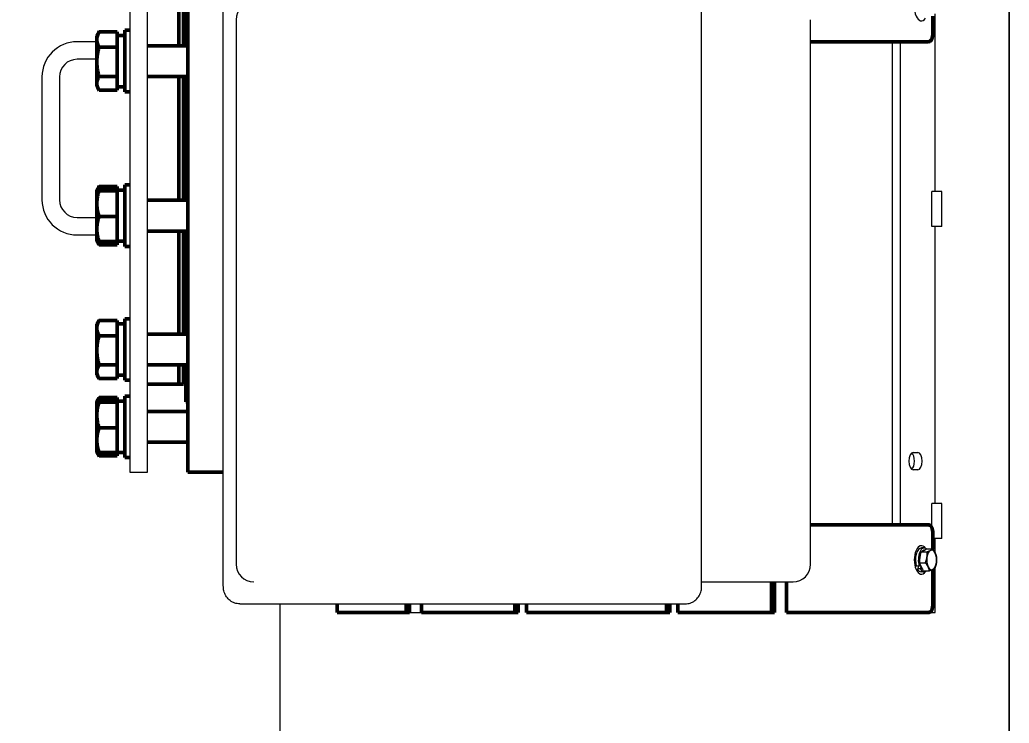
# Model space of a CAD drawing. Header units: inches. Extents: x 17 to 469, y 7 to 301.
# Drawn here: x 331.89 to 360.05, y 75.83 to 95.85 of the extents above; entities that cross this region are included whole.
import ezdxf

# ---------------------------------------------------------------- set-up
doc = ezdxf.new("R2010")
doc.units = ezdxf.units.IN
doc.header["$LTSCALE"] = 14
doc.header["$MEASUREMENT"] = 0
doc.layers.add('Dimension (ANSI)', color=7, linetype='Continuous', lineweight=25)
doc.layers.add('Visible (ANSI)', color=7, linetype='Continuous', lineweight=50)
doc.styles.add('MEMCOR Medium', font='arial.ttf')
doc.dimstyles.new('Default (ANSI)', dxfattribs={"dimscale": 14, "dimtxt": 0.15, "dimasz": 0.098425, "dimexe": 0.125, "dimexo": 0.0625, "dimgap": 0.031496, "dimtad": 0, "dimtih": 1, "dimtoh": 1, "dimdec": 4, "dimrnd": 1e-08, "dimzin": 3, "dimdsep": 46, "dimlunit": 5, "dimtxsty": 'MEMCOR Medium', "dimcen": 0.09, "dimdle": 0.393701, "dimclrd": 256, "dimclre": 256, "dimclrt": 256, "dimadec": 0, "dimazin": 1, "dimtfac": 0.8, "dimtofl": 0, "dimtmove": 0, "dimatfit": 3, "dimfxl": 1, "dimfrac": 1, "dimtolj": 1, "dimtzin": 4, "dimlwd": -1, "dimlwe": -1, "dimarcsym": 0})

# ---------------------------------------------------------------- blocks, each defined once
blk = doc.blocks.new('*D28')
at = {"layer": 'Defpoints', "color": 0, "transparency": 16777216}
for p in [(299.754, 132.744), (359.476, 132.744), (339.816, 40.229)]:
    blk.add_point(p, dxfattribs=at)
at = {"layer": 'Dimension (ANSI)', "transparency": 16777216}
for p, q in [((358.601, 132.744), (298.004, 132.744)), ((299.754, 131.366), (299.754, 93.646)), ((299.754, 41.607), (299.754, 79.328)), ((338.941, 40.229), (298.004, 40.229))]:
    blk.add_line(p, q, dxfattribs=at)
for points in [[(299.524, 131.366), (299.983, 131.366), (299.754, 132.744)], [(299.524, 41.607), (299.983, 41.607), (299.754, 40.229)]]:
    blk.add_solid(points, dxfattribs=at)
at = {"layer": 'Dimension (ANSI)', "transparency": 16777216, "char_height": 2.1, "attachment_point": 5, "style": 'MEMCOR Medium'}
for s, insert in [('\\A1; \\fArial|b0|i0;\\H2.1000;92{\\H0.8x;\\S1#2;} in', (299.754, 88.633)), ('\\A1;[2349.9 mm]{\\P\\fArial|b0|i0;\\H2.1000;SHIPPING HEIGHT\\P\\fArial|b0|i0;\\H2.1000;REF.}', (299.754, 81.474))]:
    blk.add_mtext(s, dxfattribs=dict(at, insert=insert))

msp = doc.modelspace()

# ---------------------------------------------------------------- linework, layer by layer
at = {"layer": 'Visible (ANSI)', "linetype": 'Continuous', "lineweight": 18}
for p, q in [((360.048821, 116.479368), (360.048821, 51.479368)), ((360.048826, 51.479368), (360.048826, 116.479368)), ((360.052437, 116.479368), (360.052437, 51.479368)), ((360.052442, 51.479368), (360.052442, 116.479368)), ((335.020631, 101.979368), (335.020631, 82.979368)), ((335.520631, 82.979368), (335.520631, 101.979368)), ((337.682629, 79.729368), (337.682629, 96.479368)), ((351.29801, 79.729368), (351.29801, 96.479368)), ((338.048655, 95.854368), (338.048655, 80.354368)), ((354.398491, 80.354368), (354.398491, 95.854368)), ((357.507534, 95.823368), (357.553684, 95.823368)), ((357.947022, 90.969368), (357.947022, 96.023028)), ((334.082881, 95.229368), (333.520631, 95.229368)), ((356.730516, 81.479368), (356.730516, 95.229368)), ((356.947022, 95.229368), (356.947022, 81.479368)), ((334.082881, 94.729368), (333.520631, 94.729368)), ((332.520631, 94.229368), (332.520631, 90.729368)), ((333.020631, 94.229368), (333.020631, 90.729368)), ((358.13364, 90.969368), (357.853272, 90.969368)), ((357.853272, 89.969368), (357.853272, 90.969368)), ((358.13364, 89.969368), (358.13364, 90.969368)), ((333.520631, 90.229368), (334.082881, 90.229368)), ((358.13364, 89.969368), (357.853272, 89.969368)), ((357.947022, 82.089368), (357.947022, 89.969368)), ((333.520631, 89.729368), (334.082881, 89.729368)), ((357.322022, 83.541868), (357.447022, 83.541868)), ((335.020631, 82.979368), (335.520631, 82.979368)), ((357.447022, 83.041868), (357.322022, 83.041868)), ((358.13364, 82.089368), (357.853272, 82.089368)), ((357.853272, 81.390106), (357.853272, 82.089368)), ((358.13364, 81.089368), (358.13364, 82.089368)), ((357.507534, 80.885368), (357.553684, 80.885368)), ((358.13364, 81.089368), (357.882534, 81.089368)), ((357.947022, 80.673704), (357.947022, 81.089368)), ((357.49951, 80.399429), (357.521511, 80.555583)), ((357.521511, 80.555583), (357.543512, 80.711737)), ((357.543512, 80.711737), (357.622129, 80.751707)), ((357.543512, 80.711737), (357.71057, 80.711737)), ((357.63509, 80.819368), (357.553684, 80.819368)), ((357.622129, 80.751707), (357.700747, 80.791676)), ((357.639166, 80.760368), (357.63509, 80.760368)), ((357.700747, 80.791676), (357.867805, 80.791676)), ((357.489846, 80.302685), (357.40844, 80.302685)), ((357.482716, 80.302685), (357.43818, 80.229897)), ((357.512958, 80.340458), (357.489846, 80.302685)), ((357.49951, 80.399429), (357.666568, 80.399429)), ((357.556126, 80.283244), (357.49951, 80.399429)), ((357.517311, 80.326158), (357.504208, 80.326158)), ((357.519587, 80.229897), (357.542698, 80.26767)), ((357.612742, 80.16706), (357.556126, 80.283244)), ((357.947022, 78.979368), (357.947022, 80.273028)), ((357.519587, 80.229897), (357.43818, 80.229897)), ((357.507534, 80.073368), (357.553684, 80.073368)), ((357.63509, 80.139368), (357.553684, 80.139368)), ((357.612742, 80.16706), (357.7798, 80.16706)), ((351.29801, 79.854368), (353.898491, 79.854368)), ((338.149136, 79.229368), (350.706504, 79.229368)), ((339.300169, 67.473327), (339.300169, 79.229368)), ((350.706504, 79.229368), (350.831504, 79.229368)), ((342.983786, 78.979368), (343.323048, 78.979368)), ((357.757534, 78.979368), (357.947022, 78.979368))]:
    msp.add_line(p, q, dxfattribs=at)
at = {"layer": 'Visible (ANSI)'}
for p, q in [((336.675631, 101.979368), (336.675631, 82.979368)), ((336.420631, 98.052276), (336.420631, 95.11683)), ((336.420631, 98.052276), (336.420631, 95.11683)), ((336.550631, 95.11683), (336.550631, 98.052276)), ((336.613131, 98.052276), (336.613131, 95.11683)), ((357.882534, 95.479368), (357.882534, 95.958251)), ((334.082881, 95.39808), (334.138357, 95.494166)), ((334.661006, 95.508817), (334.147078, 95.508817)), ((334.661006, 95.508817), (334.661006, 95.355491)), ((334.880006, 95.55433), (334.880006, 93.80433)), ((334.880006, 95.55433), (335.020631, 95.55433)), ((334.082881, 95.39808), (334.082881, 95.289566)), ((334.082881, 95.289566), (334.082881, 94.655572)), ((334.661006, 95.40883), (334.880006, 95.40883)), ((334.661006, 95.223641), (334.661006, 95.355491)), ((334.661006, 95.223641), (334.661006, 95.070315)), ((354.398491, 95.229368), (355.45897, 95.229368)), ((356.056606, 95.229368), (355.45897, 95.229368)), ((356.056606, 95.229368), (357.757534, 95.229368)), ((334.661006, 95.070315), (334.147078, 95.070315)), ((334.661006, 95.070315), (334.661006, 94.780278)), ((335.520631, 95.11683), (336.675631, 95.11683)), ((334.082881, 94.655572), (334.082881, 94.045335)), ((334.661006, 94.530865), (334.661006, 94.780278)), ((334.661006, 94.530865), (334.661006, 94.240828)), ((334.661006, 94.240828), (334.147078, 94.240828)), ((334.661006, 94.240828), (334.661006, 94.104117)), ((334.661006, 93.986554), (334.661006, 94.104117)), ((335.520631, 94.24183), (336.675631, 94.24183)), ((336.420631, 94.24183), (336.420631, 90.716906)), ((336.420631, 94.24183), (336.420631, 90.716906)), ((336.550631, 90.716906), (336.550631, 94.24183)), ((336.613131, 94.24183), (336.613131, 90.716906)), ((334.082881, 94.045335), (334.082881, 93.96058)), ((334.082881, 93.96058), (334.138357, 93.864494)), ((334.661006, 93.849843), (334.147078, 93.849843)), ((334.661006, 93.986554), (334.661006, 93.849843)), ((334.661006, 93.94983), (334.880006, 93.94983)), ((334.880006, 93.80433), (335.020631, 93.80433)), ((334.082881, 90.998156), (334.083108, 90.998549)), ((334.082881, 90.998156), (334.082881, 90.997763)), ((334.082881, 90.997763), (334.082881, 90.61801)), ((334.083108, 90.998549), (334.138357, 91.094242)), ((334.661006, 91.108894), (334.147078, 91.108894)), ((334.661006, 91.01148), (334.147078, 91.01148)), ((334.661006, 90.984047), (334.147078, 90.984047)), ((334.661006, 91.108894), (334.661006, 91.01148)), ((334.661006, 91.01148), (334.661006, 91.008906)), ((334.661006, 90.993639), (334.661006, 91.008906)), ((334.661006, 91.008906), (334.880006, 91.008906)), ((334.661006, 90.993639), (334.661006, 90.984047)), ((334.661006, 90.984047), (334.661006, 90.728071)), ((334.880006, 91.154406), (334.880006, 89.404406)), ((334.880006, 91.154406), (335.020631, 91.154406)), ((334.661006, 90.507948), (334.661006, 90.728071)), ((335.520631, 90.716906), (336.675631, 90.716906)), ((334.082881, 90.61801), (334.082881, 89.899652)), ((334.661006, 90.507948), (334.661006, 90.251973)), ((334.661006, 90.251973), (334.147078, 90.251973)), ((334.661006, 90.251973), (334.661006, 90.005589)), ((334.082881, 89.899652), (334.082881, 89.560656)), ((334.661006, 89.793716), (334.661006, 90.005589)), ((335.520631, 89.841906), (336.675631, 89.841906)), ((336.420631, 89.841906), (336.420631, 86.90646)), ((336.420631, 89.841906), (336.420631, 86.90646)), ((336.550631, 86.90646), (336.550631, 89.841906)), ((336.613131, 89.841906), (336.613131, 86.90646)), ((334.082881, 89.560656), (334.083108, 89.560263)), ((334.083108, 89.560263), (334.138357, 89.464571)), ((334.661006, 89.793716), (334.661006, 89.547332)), ((334.661006, 89.547332), (334.147078, 89.547332)), ((334.661006, 89.449919), (334.147078, 89.449919)), ((334.661006, 89.549906), (334.880006, 89.549906)), ((334.661006, 89.547332), (334.661006, 89.449919)), ((334.880006, 89.404406), (335.020631, 89.404406)), ((334.880006, 87.34396), (334.880006, 85.59396)), ((334.880006, 87.34396), (335.020631, 87.34396)), ((334.082881, 87.18771), (334.138357, 87.283796)), ((334.082881, 87.18771), (334.082881, 87.079197)), ((334.082881, 87.079197), (334.082881, 86.445202)), ((334.661006, 87.298448), (334.147078, 87.298448)), ((334.661006, 87.298448), (334.661006, 87.145122)), ((334.661006, 87.19846), (334.880006, 87.19846)), ((334.661006, 87.013272), (334.661006, 87.145122)), ((334.661006, 86.859946), (334.147078, 86.859946)), ((334.661006, 87.013272), (334.661006, 86.859946)), ((334.661006, 86.859946), (334.661006, 86.569909)), ((335.520631, 86.90646), (336.675631, 86.90646)), ((334.661006, 86.320496), (334.661006, 86.569909)), ((334.082881, 86.445202), (334.082881, 85.834966)), ((334.661006, 86.320496), (334.661006, 86.030458)), ((334.661006, 86.030458), (334.147078, 86.030458)), ((334.661006, 86.030458), (334.661006, 85.893747)), ((335.520631, 86.03146), (336.675631, 86.03146)), ((336.420631, 86.03146), (336.420631, 85.479368)), ((336.420631, 86.03146), (336.420631, 85.479368)), ((336.550631, 85.479368), (336.550631, 86.03146)), ((336.613131, 86.03146), (336.613131, 84.979368)), ((334.082881, 85.834966), (334.082881, 85.75021)), ((334.082881, 85.75021), (334.138357, 85.654125)), ((334.661006, 85.639473), (334.147078, 85.639473)), ((334.661006, 85.776184), (334.661006, 85.893747)), ((334.661006, 85.776184), (334.661006, 85.639473)), ((334.661006, 85.73946), (334.880006, 85.73946)), ((334.880006, 85.59396), (335.020631, 85.59396)), ((336.420631, 85.479368), (335.520631, 85.479368)), ((336.550631, 85.479368), (336.420631, 85.479368)), ((334.083108, 84.988142), (334.138357, 85.083834)), ((334.661006, 85.098486), (334.147078, 85.098486)), ((334.661006, 85.098486), (334.661006, 85.001073)), ((334.880006, 85.143999), (334.880006, 83.393999)), ((334.880006, 85.143999), (335.020631, 85.143999)), ((334.082881, 84.987749), (334.083108, 84.988142)), ((334.082881, 84.987749), (334.082881, 84.987356)), ((334.082881, 84.987356), (334.082881, 84.607602)), ((334.661006, 85.001073), (334.147078, 85.001073)), ((334.661006, 84.973639), (334.147078, 84.973639)), ((334.661006, 85.001073), (334.661006, 84.998499)), ((334.661006, 84.983231), (334.661006, 84.998499)), ((334.661006, 84.998499), (334.880006, 84.998499)), ((334.661006, 84.983231), (334.661006, 84.973639)), ((334.661006, 84.973639), (334.661006, 84.717663)), ((336.675631, 84.979368), (336.613131, 84.979368)), ((334.082881, 84.607602), (334.082881, 83.889245)), ((334.661006, 84.497541), (334.661006, 84.717663)), ((334.661006, 84.497541), (334.661006, 84.241565)), ((335.520631, 84.706499), (336.675631, 84.706499)), ((334.661006, 84.241565), (334.147078, 84.241565)), ((334.661006, 84.241565), (334.661006, 83.995181)), ((334.661006, 83.783308), (334.661006, 83.995181)), ((334.082881, 83.889245), (334.082881, 83.550249)), ((334.661006, 83.783308), (334.661006, 83.536924)), ((335.520631, 83.831499), (336.675631, 83.831499)), ((334.082881, 83.550249), (334.083108, 83.549856)), ((334.083108, 83.549856), (334.138357, 83.454163)), ((334.661006, 83.536924), (334.147078, 83.536924)), ((334.661006, 83.439511), (334.147078, 83.439511)), ((334.661006, 83.539499), (334.880006, 83.539499)), ((334.661006, 83.536924), (334.661006, 83.439511)), ((334.880006, 83.393999), (335.020631, 83.393999)), ((337.682629, 82.979368), (336.675631, 82.979368)), ((355.45897, 81.479368), (354.398491, 81.479368)), ((355.45897, 81.479368), (356.056606, 81.479368)), ((357.757534, 81.479368), (356.056606, 81.479368)), ((357.882534, 80.77361), (357.882534, 81.229368)), ((357.882534, 79.229368), (357.882534, 80.208251)), ((353.282341, 78.979368), (353.282341, 79.854368)), ((353.376091, 79.854368), (353.376091, 78.979368)), ((353.715353, 79.854368), (353.715353, 78.979368)), ((340.927669, 79.229368), (340.927669, 78.979368)), ((342.890036, 78.979368), (342.890036, 79.229368)), ((342.983786, 79.229368), (342.983786, 78.979368)), ((343.323048, 79.229368), (343.323048, 78.979368)), ((345.983911, 78.979368), (345.983911, 79.229368)), ((346.077661, 79.229368), (346.077661, 78.979368)), ((346.308671, 79.229368), (346.308671, 78.979368)), ((350.296718, 78.979368), (350.296718, 79.229368)), ((350.390468, 79.229368), (350.390468, 78.979368)), ((350.621477, 79.229368), (350.621477, 78.979368)), ((341.146419, 78.979368), (340.927669, 78.979368)), ((341.146419, 78.979368), (342.890036, 78.979368)), ((342.983786, 78.979368), (342.890036, 78.979368)), ((343.323048, 78.979368), (345.983911, 78.979368)), ((346.077661, 78.979368), (345.983911, 78.979368)), ((346.308671, 78.979368), (350.296718, 78.979368)), ((350.390468, 78.979368), (350.296718, 78.979368)), ((350.621477, 78.979368), (353.282341, 78.979368)), ((353.376091, 78.979368), (353.282341, 78.979368)), ((353.715353, 78.979368), (355.45897, 78.979368)), ((356.056606, 78.979368), (355.45897, 78.979368)), ((356.056606, 78.979368), (357.757534, 78.979368))]:
    msp.add_line(p, q, dxfattribs=at)
at = {"layer": 'Visible (ANSI)', "linetype": 'Continuous', "lineweight": 18}
for centre, radius, start, end in [((338.548655, 95.854368), 0.5, 90, 180), ((333.520631, 94.229368), 1, 90, 180), ((333.520631, 94.229368), 0.5, 90, 180), ((333.520631, 90.729368), 1, 180, 270), ((333.520631, 90.729368), 0.5, 180, 270), ((338.548655, 80.354368), 0.5, 180, 270), ((353.898491, 80.354368), 0.5, 270, 0)]:
    msp.add_arc(centre, radius, start, end, dxfattribs=at)
for centre, major_axis, start_param, end_param in [((357.553684, 96.229368), (0, -0.406), 2.53151287, 6.893265091), ((357.322022, 83.291868), (0, -0.25), 3.141592654, 6.283185307), ((357.230516, 83.291868), (0, -0.25), 0.374734433, 2.766858221), ((357.447022, 83.291868), (0, 0.25), 3.141592654, 6.283185307), ((357.553684, 80.479368), (0, -0.406), 2.53151287, 6.893265091), ((357.63509, 80.479368), (0, 0.34), 5.876794941, 8.400429791), ((357.553684, 80.479368), (0, 0.34), 0, 2.117244484), ((357.63509, 80.479368), (0, 0.281), 0.744469658, 1.8477891), ((357.63509, 80.479368), (0, 0.281), 0, 0.525385983), ((357.845538, 80.479368), (0, -0.281), 4.437722032, 5.484919584), ((357.845538, 80.479368), (0, 0.281), 0.248931828, 1.296129379), ((357.845538, 80.479368), (0, 0.281), 5.484919584, 6.532117135), ((357.845538, 80.479368), (0, 0.281), 4.437722032, 5.484919584), ((357.63509, 80.479368), (0, -0.281), 5.010649984, 5.959189183), ((357.845538, 80.479368), (0, -0.281), 5.484919584, 6.532117135), ((357.845538, 80.479368), (0, -0.281), 0.248931828, 1.296129379), ((357.553684, 80.479368), (0, -0.34), 5.536195897, 6.283185307), ((357.63509, 80.479368), (0, -0.34), 5.536195897, 6.689575673)]:
    msp.add_ellipse(centre, major_axis=major_axis, ratio=0.5, start_param=start_param, end_param=end_param, dxfattribs=at)
at = {"layer": 'Visible (ANSI)'}
for centre, major_axis, start_param, end_param in [((357.757534, 95.479368), (0, -0.25), 0, 1.570796327), ((357.757534, 81.229368), (0, 0.25), 4.71238898, 6.283185307), ((357.757534, 79.229368), (0, -0.25), 0, 1.570796327)]:
    msp.add_ellipse(centre, major_axis=major_axis, ratio=0.5, start_param=start_param, end_param=end_param, dxfattribs=at)
for points, weights in [([(334.147078, 95.508817), (334.082881, 95.391321), (334.082881, 95.289566)], [1.01001874936, 1.04314139574, 1]), ([(334.138357, 95.494166), (334.142547, 95.501424), (334.147078, 95.508817)], [1.01419770863, 1.01228706098, 1.01001874936]), ([(334.082881, 95.289566), (334.082881, 95.187812), (334.147078, 95.070315)], [1, 1.04314139574, 1.01001874936]), ([(334.147078, 95.070315), (334.082881, 94.848055), (334.082881, 94.655572)], [1.01001874936, 1.04314139574, 1]), ([(334.082881, 94.655572), (334.082881, 94.463088), (334.147078, 94.240828)], [1, 1.04314139574, 1.01001874936]), ([(334.147078, 94.240828), (334.082881, 94.136064), (334.082881, 94.045335)], [1.01001874936, 1.04314139574, 1]), ([(334.082881, 94.045335), (334.082881, 93.954607), (334.147078, 93.849843)], [1, 1.04314139574, 1.01001874936]), ([(334.147078, 91.01148), (334.082881, 91.004129), (334.082881, 90.997763)], [1.01001874936, 1.04314139574, 1]), ([(334.082881, 90.997763), (334.082881, 90.991397), (334.147078, 90.984047)], [1, 1.04314139574, 1.01001874936]), ([(334.147078, 90.984047), (334.082881, 90.787888), (334.082881, 90.61801)], [1.01001874936, 1.04314139574, 1]), ([(334.147078, 91.108894), (334.117276, 91.054348), (334.101598, 91.004979)], [1.01001874936, 1.02512992681, 1.02436783531]), ([(334.138357, 91.094242), (334.142547, 91.101501), (334.147078, 91.108894)], [1.01419770863, 1.01228706098, 1.01001874936]), ([(334.082881, 90.61801), (334.082881, 90.448131), (334.147078, 90.251973)], [1, 1.04314139574, 1.01001874936]), ([(334.147078, 90.251973), (334.082881, 90.063165), (334.082881, 89.899652)], [1.01001874936, 1.04314139574, 1]), ([(334.082881, 89.899652), (334.082881, 89.73614), (334.147078, 89.547332)], [1, 1.04314139574, 1.01001874936]), ([(334.147078, 89.547332), (334.086574, 89.55426), (334.083108, 89.560263)], [1.01001874936, 1.04117729012, 1.00484823082]), ([(334.09752, 89.554683), (334.113229, 89.505157), (334.147078, 89.449919)], [1.02385469408, 1.02721658286, 1.01001874936]), ([(334.147078, 87.298448), (334.082881, 87.180952), (334.082881, 87.079197)], [1.01001874936, 1.04314139574, 1]), ([(334.082881, 87.079197), (334.082881, 86.977442), (334.147078, 86.859946)], [1, 1.04314139574, 1.01001874936]), ([(334.138357, 87.283796), (334.142547, 87.291055), (334.147078, 87.298448)], [1.01419770863, 1.01228706098, 1.01001874936]), ([(334.147078, 86.859946), (334.082881, 86.637685), (334.082881, 86.445202)], [1.01001874936, 1.04314139574, 1]), ([(334.082881, 86.445202), (334.082881, 86.252719), (334.147078, 86.030458)], [1, 1.04314139574, 1.01001874936]), ([(334.147078, 86.030458), (334.082881, 85.925694), (334.082881, 85.834966)], [1.01001874936, 1.04314139574, 1]), ([(334.082881, 85.834966), (334.082881, 85.744237), (334.147078, 85.639473)], [1, 1.04314139574, 1.01001874936]), ([(334.147078, 85.098486), (334.117276, 85.04394), (334.101598, 84.994572)], [1.01001874936, 1.02512992681, 1.02436783531]), ([(334.138357, 85.083834), (334.142547, 85.091093), (334.147078, 85.098486)], [1.01419770863, 1.01228706098, 1.01001874936]), ([(334.147078, 85.001073), (334.082881, 84.993722), (334.082881, 84.987356)], [1.01001874936, 1.04314139574, 1]), ([(334.082881, 84.987356), (334.082881, 84.98099), (334.147078, 84.973639)], [1, 1.04314139574, 1.01001874936]), ([(334.147078, 84.973639), (334.082881, 84.77748), (334.082881, 84.607602)], [1.01001874936, 1.04314139574, 1]), ([(334.082881, 84.607602), (334.082881, 84.437724), (334.147078, 84.241565)], [1, 1.04314139574, 1.01001874936]), ([(334.147078, 84.241565), (334.082881, 84.052757), (334.082881, 83.889245)], [1.01001874936, 1.04314139574, 1]), ([(334.082881, 83.889245), (334.082881, 83.725732), (334.147078, 83.536924)], [1, 1.04314139574, 1.01001874936]), ([(334.147078, 83.536924), (334.086574, 83.543852), (334.083108, 83.549856)], [1.01001874936, 1.04117729012, 1.00484823082]), ([(334.09752, 83.544275), (334.113229, 83.49475), (334.147078, 83.439511)], [1.02385469408, 1.02721658286, 1.01001874936])]:
    msp.add_rational_spline(points, weights, degree=2, dxfattribs=at)
at = {"layer": 'Visible (ANSI)', "linetype": 'Continuous', "lineweight": 18}
for points in [[(357.666568, 80.399429), (357.700094, 80.483111), (357.710304, 80.555583)], [(357.710304, 80.555583), (357.720515, 80.628054), (357.71057, 80.711737)], [(357.71057, 80.711737), (357.774437, 80.733157), (357.810923, 80.751707)], [(357.810923, 80.751707), (357.847409, 80.770257), (357.867805, 80.791676)], [(357.867805, 80.791676), (357.919881, 80.729413), (357.946156, 80.675492)], [(357.946156, 80.675492), (357.972432, 80.621571), (357.981037, 80.559308)], [(357.981037, 80.559308), (357.990982, 80.475625), (357.980771, 80.403153)], [(357.744919, 80.283244), (357.718644, 80.337166), (357.666568, 80.399429)], [(357.7798, 80.16706), (357.771195, 80.229323), (357.744919, 80.283244)], [(357.980771, 80.403153), (357.97056, 80.330682), (357.937035, 80.246999)], [(357.880153, 80.20703), (357.843666, 80.18848), (357.7798, 80.16706)], [(357.937035, 80.246999), (357.916639, 80.22558), (357.880153, 80.20703)]]:
    msp.add_rational_spline(points, [1, 1.0379548493, 1], degree=2, dxfattribs=at)
for points, knots in [([(338.149136, 79.229368), (338.101062, 79.229368), (338.053035, 79.237425), (337.961747, 79.268363), (337.918668, 79.291513), (337.840204, 79.350569), (337.805401, 79.387089), (337.748149, 79.468249), (337.725839, 79.512996), (337.694566, 79.606265), (337.685583, 79.654806), (337.682835, 79.71219), (337.682629, 79.720779), (337.682629, 79.729368)], [1.570796327, 1.570796327, 1.570796327, 1.570796327, 1.85628195, 1.85628195, 2.148446526, 2.148446526, 2.458040774, 2.458040774, 2.77220004, 2.77220004, 3.086359305, 3.086359305, 3.141592654, 3.141592654, 3.141592654, 3.141592654]), ([(350.831504, 79.229368), (350.879578, 79.229368), (350.927605, 79.237425), (351.018893, 79.268363), (351.061972, 79.291513), (351.140436, 79.350569), (351.175239, 79.387089), (351.232491, 79.468249), (351.254801, 79.512996), (351.286074, 79.606265), (351.295057, 79.654806), (351.297805, 79.71219), (351.29801, 79.720779), (351.29801, 79.729368)], [4.71238898, 4.71238898, 4.71238898, 4.71238898, 4.997874603, 4.997874603, 5.29003918, 5.29003918, 5.599633428, 5.599633428, 5.913792693, 5.913792693, 6.227951959, 6.227951959, 6.283185307, 6.283185307, 6.283185307, 6.283185307])]:
    msp.add_open_spline(points, degree=3, knots=knots, dxfattribs=at)

# ---------------------------------------------------------------- dimensions: what is measured, and where the dimension line sits
at = {"layer": 'Dimension (ANSI)'}
dim = msp.add_linear_dim(base=(299.753719, 132.744368), p1=(339.816064, 40.229368), p2=(359.475631, 132.744368), angle=90, text=' \\fArial|b0|i0;\\H2.1000;<> in\\X[2349.9 mm]{\\P\\fArial|b0|i0;\\H2.1000;SHIPPING HEIGHT\\P\\fArial|b0|i0;\\H2.1000;REF.}', dimstyle='Default (ANSI)', override={"dimgap": 0.031496, "dimdec": 4, "dimpost": '', "dimtol": 0, "dimlim": 0, "dimtp": 0, "dimtm": 0, "dimtdec": 2, "dimatfit": 1}, dxfattribs=at)
dim.commit()
dim.dimension.update_dxf_attribs({"geometry": '*D28', "text_midpoint": (299.753719, 86.486868), "dimtype": 160})

doc.saveas('drawing.dxf')
